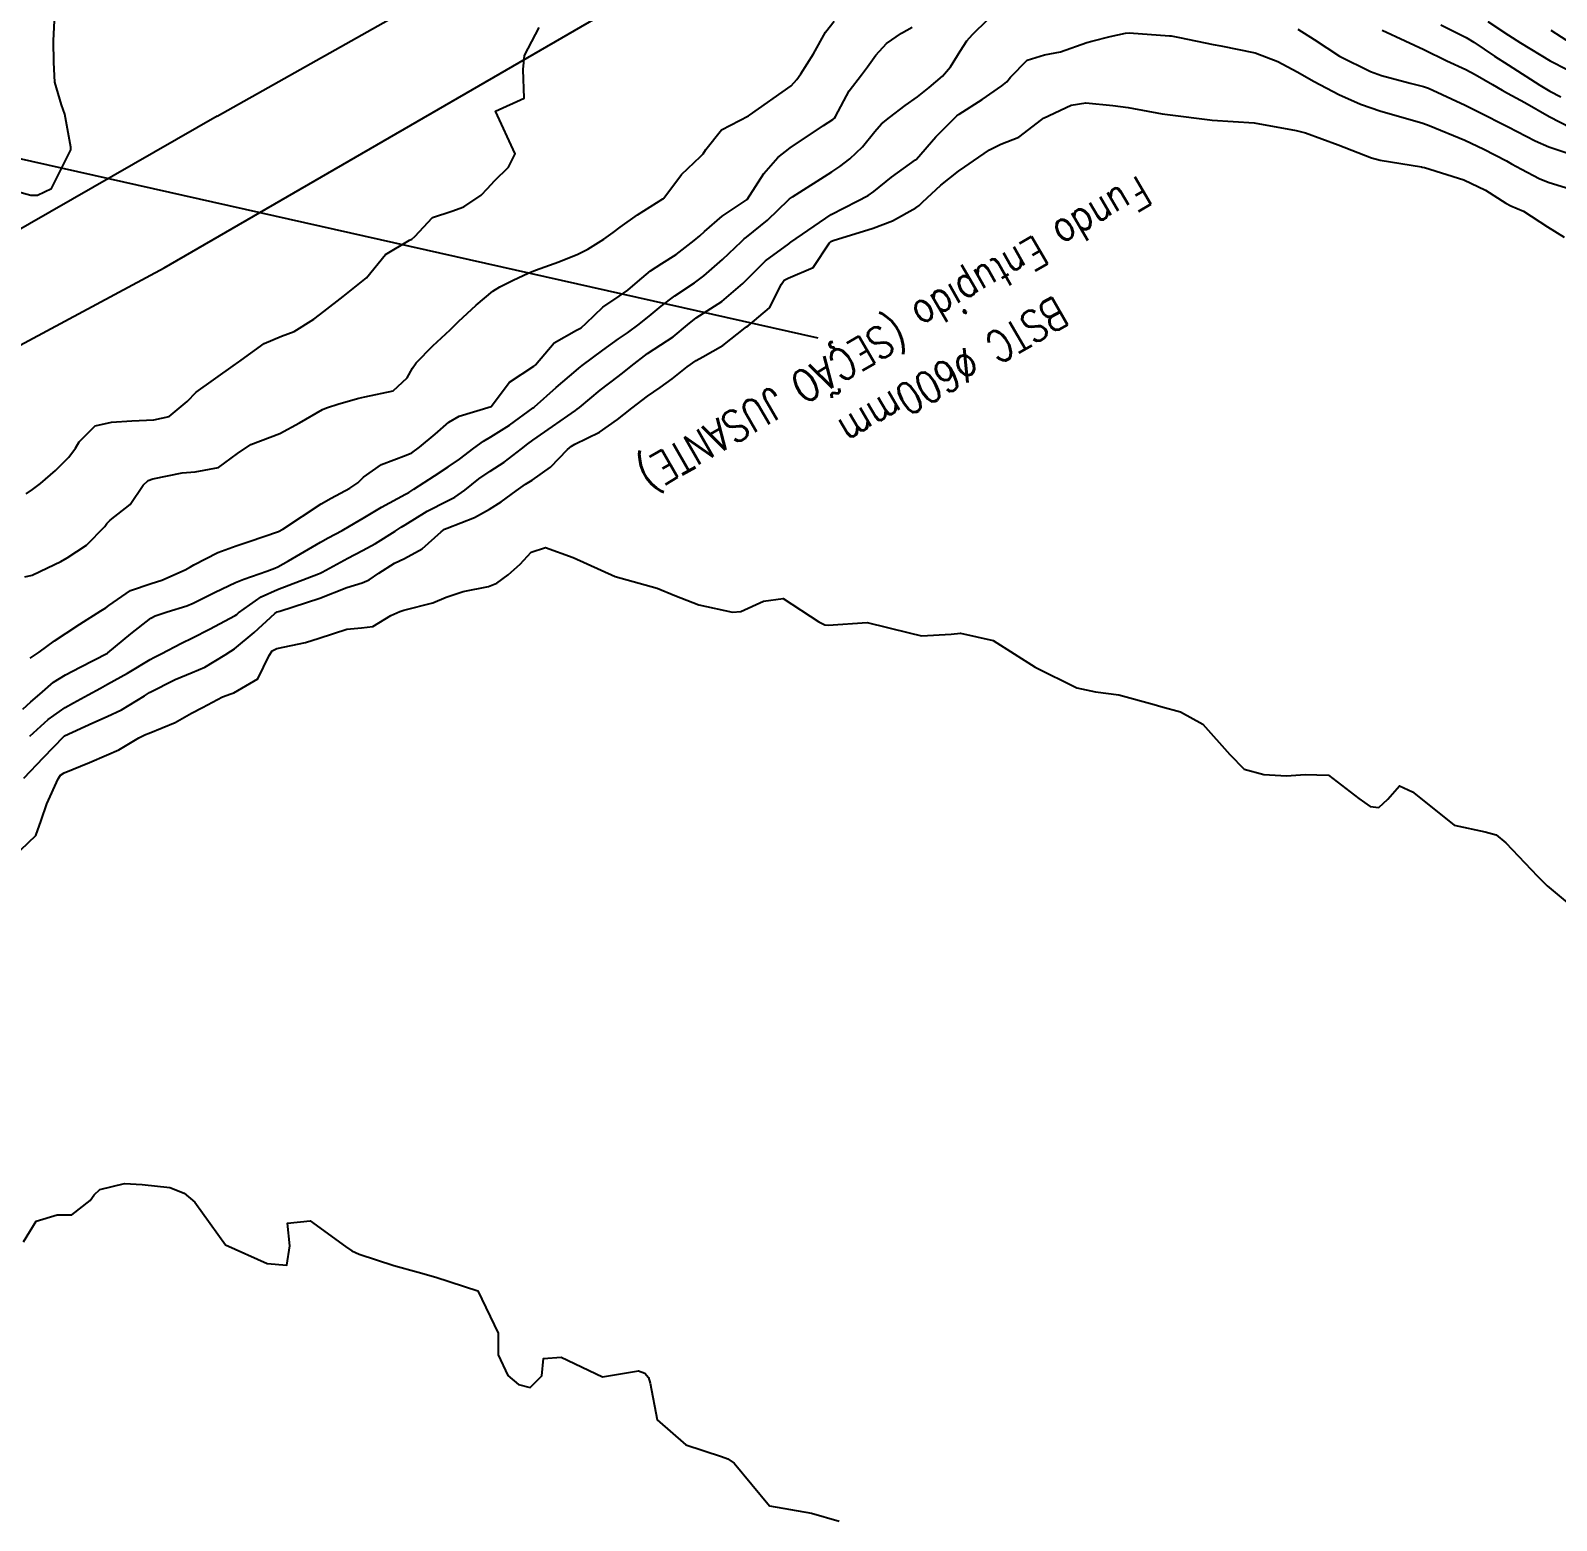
# Model space of a CAD drawing. Header units: metres. Extents: x 286371 to 293043, y 7462578 to 7466404.
# Drawn here: x 291107.8 to 291180.2, y 7463394.4 to 7463465.2 of the extents above; entities that cross this region are included whole.
import ezdxf

# ---------------------------------------------------------------- set-up
doc = ezdxf.new("R2010")
doc.units = ezdxf.units.M
doc.header["$MEASUREMENT"] = 0
doc.linetypes.add('CONTINUO', pattern=[0])
for name, color, linetype in [('Curvas de Nivel 1m', 11, 'Continuous'), ('Curvas de Nivel 5m', 15, 'Continuous'), ('TEXTO', 45, 'Continuous'), ('Vias primárias', 230, 'Continuous')]:
    doc.layers.add(name, color=color, linetype=linetype)
doc.styles.add('ROMANS', font='romans', dxfattribs={"height": 0.2})

msp = doc.modelspace()

# ---------------------------------------------------------------- linework, layer by layer
at = {"layer": 'Curvas de Nivel 1m', "flags": 128}
for points, elevation in [([(291106.58, 7463457.694), (291107.849, 7463457.348), (291108.166, 7463457.351), (291108.83, 7463457.66), (291109.754, 7463459.509), (291109.752, 7463459.637), (291109.463, 7463461.199), (291109.299, 7463461.647), (291108.986, 7463462.71), (291108.945, 7463463.649), (291108.927, 7463464.682), (291108.972, 7463465.649)], 722), ([(291107.473, 7463432.953), (291107.852, 7463433.295), (291108.272, 7463433.663), (291108.918, 7463434.227), (291109.498, 7463434.579), (291110.197, 7463434.94), (291111.486, 7463435.615), (291111.501, 7463435.628), (291112.594, 7463436.533), (291113.539, 7463437.264), (291113.746, 7463437.376), (291114.326, 7463437.573), (291115.252, 7463437.855), (291115.55, 7463437.982), (291116.599, 7463438.499), (291117.566, 7463438.957), (291117.961, 7463439.126), (291119.044, 7463439.502), (291119.431, 7463439.642), (291119.577, 7463439.708), (291120.083, 7463439.986), (291121.595, 7463440.884), (291121.964, 7463441.083), (291122.619, 7463441.439), (291123.244, 7463441.795), (291123.613, 7463442.014), (291124.495, 7463442.537), (291125.631, 7463443.159), (291125.785, 7463443.239), (291126.028, 7463443.389), (291126.997, 7463444.021), (291127.65, 7463444.453), (291128.189, 7463444.824), (291128.872, 7463445.346), (291129.33, 7463445.679), (291129.672, 7463445.881), (291130.562, 7463446.44), (291131.693, 7463447.255), (291131.721, 7463447.277), (291131.757, 7463447.304), (291132.779, 7463448.217), (291133.72, 7463449.029), (291133.856, 7463449.138), (291134.019, 7463449.27), (291134.992, 7463449.999), (291135.743, 7463450.524), (291136.167, 7463450.819), (291136.715, 7463451.23), (291137.29, 7463451.692), (291137.767, 7463452.079), (291138.413, 7463452.566), (291139.338, 7463453.191), (291139.602, 7463453.372), (291139.789, 7463453.516), (291140.674, 7463454.298), (291141.576, 7463455.158), (291141.7, 7463455.272), (291141.817, 7463455.362), (291142.811, 7463456.158), (291143.796, 7463457.125), (291143.821, 7463457.149), (291143.845, 7463457.174), (291143.991, 7463457.266), (291145.865, 7463458.465), (291146.234, 7463458.713), (291146.719, 7463459.072), (291147.307, 7463459.639), (291147.894, 7463460.368), (291148.216, 7463460.733), (291148.591, 7463461.044), (291149.344, 7463461.601), (291149.919, 7463462.02), (291150.478, 7463462.464), (291151.116, 7463463.007), (291151.498, 7463463.443), (291151.952, 7463464.185), (291152.27, 7463464.679), (291152.529, 7463464.986), (291153.259, 7463465.691)], 726), ([(291107.567, 7463439.225), (291107.919, 7463439.319), (291108.635, 7463439.659), (291109.266, 7463439.962), (291109.581, 7463440.128), (291110.492, 7463440.73), (291111.362, 7463441.618), (291111.463, 7463441.76), (291111.609, 7463441.928), (291112.558, 7463442.662), (291113.182, 7463443.591), (291113.422, 7463443.803), (291113.639, 7463443.881), (291115.035, 7463444.171), (291115.644, 7463444.212), (291116.757, 7463444.428), (291117.658, 7463445.093), (291118.296, 7463445.512), (291119.672, 7463446.038), (291120.604, 7463446.547), (291121.69, 7463447.17), (291121.885, 7463447.258), (291122.469, 7463447.443), (291123.414, 7463447.713), (291123.699, 7463447.78), (291125.049, 7463448.059), (291125.713, 7463448.678), (291125.967, 7463449.144), (291126.136, 7463449.388), (291126.92, 7463450.193), (291127.748, 7463450.96), (291127.952, 7463451.16), (291128.145, 7463451.359), (291128.977, 7463452.135), (291129.776, 7463452.788), (291130.109, 7463453), (291130.734, 7463453.32), (291131.448, 7463453.651), (291131.791, 7463453.788), (291132.903, 7463454.182), (291133.803, 7463454.549), (291134.281, 7463454.793), (291135.046, 7463455.256), (291135.489, 7463455.58), (291135.823, 7463455.833), (291136.639, 7463456.425), (291137.843, 7463457.176), (291137.866, 7463457.192), (291137.889, 7463457.214), (291138.73, 7463458.333), (291139.631, 7463459.188), (291139.751, 7463459.312), (291139.879, 7463459.516), (291140.617, 7463460.45), (291141.904, 7463461.124), (291141.96, 7463461.153), (291143.926, 7463462.548), (291144.203, 7463462.838), (291144.392, 7463463.108), (291144.983, 7463464.065), (291145.557, 7463465.091), (291145.972, 7463465.618)], 724), ([(291107.626, 7463443.17), (291107.924, 7463443.375), (291108.303, 7463443.664), (291109.018, 7463444.279), (291109.653, 7463444.92), (291109.964, 7463445.335), (291110.148, 7463445.637), (291110.907, 7463446.394), (291111.679, 7463446.582), (291112.646, 7463446.633), (291113.68, 7463446.681), (291114.407, 7463446.849), (291115.27, 7463447.561), (291115.701, 7463447.994), (291117.456, 7463449.256), (291117.723, 7463449.433), (291117.772, 7463449.465), (291117.838, 7463449.513), (291118.929, 7463450.304), (291119.742, 7463450.657), (291120.338, 7463450.883), (291121.272, 7463451.462), (291121.541, 7463451.674), (291121.76, 7463451.836), (291122.674, 7463452.538), (291123.784, 7463453.424), (291124.676, 7463454.536), (291125.811, 7463455.211), (291125.935, 7463455.27), (291126.075, 7463455.391), (291126.91, 7463456.296), (291127.833, 7463456.599), (291128.393, 7463456.799), (291129.216, 7463457.344), (291129.527, 7463457.661), (291129.854, 7463458.028), (291130.514, 7463458.675), (291130.829, 7463459.32), (291129.904, 7463461.334), (291131.265, 7463461.963), (291131.21, 7463463.315), (291131.276, 7463463.982), (291131.964, 7463465.304)], 723), ([(291174.759, 7463465.432), (291175.967, 7463464.84), (291176.33, 7463464.619), (291177.3, 7463463.954), (291177.948, 7463463.544), (291179.462, 7463462.572), (291179.929, 7463462.29), (291180.456, 7463462.024)], 724), ([(291176.986, 7463465.602), (291177.969, 7463464.953), (291178.534, 7463464.586), (291179.952, 7463463.736), (291181.559, 7463462.913)], 723), ([(291107.807, 7463431.669), (291108.668, 7463432.455), (291109.475, 7463433.034), (291109.867, 7463433.25), (291110.578, 7463433.628), (291111.161, 7463433.947), (291111.492, 7463434.132), (291112.437, 7463434.663), (291113.51, 7463435.312), (291113.689, 7463435.404), (291114.027, 7463435.577), (291115.003, 7463436.081), (291115.526, 7463436.333), (291116.332, 7463436.743), (291117.542, 7463437.391), (291117.619, 7463437.448), (291117.707, 7463437.522), (291118.782, 7463438.28), (291119.561, 7463438.636), (291121.493, 7463439.376), (291121.573, 7463439.409), (291121.669, 7463439.453), (291122.897, 7463440.122), (291123.59, 7463440.479), (291124.198, 7463440.813), (291125.135, 7463441.401), (291125.42, 7463441.584), (291125.609, 7463441.703), (291126.655, 7463442.342), (291127.626, 7463442.837), (291127.972, 7463443.016), (291128.437, 7463443.352), (291129.103, 7463443.881), (291129.648, 7463444.243), (291130.305, 7463444.674), (291131.126, 7463445.313), (291131.429, 7463445.547), (291131.67, 7463445.713), (291132.605, 7463446.366), (291133.692, 7463447.129), (291133.777, 7463447.189), (291133.881, 7463447.272), (291134.863, 7463448.101), (291135.717, 7463448.745), (291136.001, 7463448.96), (291136.338, 7463449.235), (291137.115, 7463449.842), (291137.74, 7463450.249), (291138.324, 7463450.627), (291139.016, 7463451.196), (291139.42, 7463451.529), (291139.763, 7463451.75), (291140.635, 7463452.308), (291141.637, 7463453.157), (291141.711, 7463453.23), (291141.786, 7463453.304), (291142.712, 7463454.229), (291143.813, 7463455.043), (291143.858, 7463455.079), (291143.918, 7463455.123), (291145.834, 7463456.435), (291147.069, 7463457.066), (291147.579, 7463457.328), (291147.851, 7463457.53), (291148.695, 7463458.208), (291149.834, 7463459.025), (291149.858, 7463459.041), (291149.875, 7463459.062), (291150.787, 7463460.114), (291151.662, 7463460.998), (291151.789, 7463461.113), (291151.907, 7463461.197), (291152.998, 7463461.899), (291153.928, 7463462.548), (291154.159, 7463462.733), (291154.343, 7463462.958), (291155.132, 7463463.761), (291155.95, 7463464.02), (291156.713, 7463464.163), (291157.959, 7463464.598), (291158.194, 7463464.668), (291159.072, 7463464.888), (291159.801, 7463465.042), (291159.967, 7463465.053), (291161.888, 7463464.922), (291161.965, 7463464.913), (291162.354, 7463464.839), (291163.959, 7463464.504), (291164.324, 7463464.443), (291165.954, 7463464.109), (291167.025, 7463463.691), (291167.941, 7463463.201), (291168.741, 7463462.742), (291169.925, 7463462.123), (291170.951, 7463461.676), (291171.914, 7463461.333), (291173.753, 7463460.82), (291173.906, 7463460.774), (291174.202, 7463460.66), (291175.891, 7463459.965), (291176.802, 7463459.541), (291177.87, 7463458.974), (291178.111, 7463458.843), (291178.586, 7463458.59), (291179.419, 7463458.135), (291179.855, 7463457.972), (291180.933, 7463457.635)], 727), ([(291167.971, 7463465.227), (291168.741, 7463464.743), (291169.952, 7463463.949), (291171.426, 7463463.218), (291171.939, 7463463.039), (291173.302, 7463462.674), (291173.932, 7463462.503), (291174.168, 7463462.424), (291175.919, 7463461.63), (291176.581, 7463461.288), (291177.895, 7463460.624), (291177.955, 7463460.594), (291179.231, 7463459.924), (291179.88, 7463459.645), (291181.219, 7463459.199)], 726), ([(291179.973, 7463465.183), (291180.966, 7463464.549)], 722), ([(291107.521, 7463429.673), (291108.447, 7463430.651), (291109.411, 7463431.645), (291109.431, 7463431.668), (291109.455, 7463431.68), (291110.79, 7463432.299), (291111.469, 7463432.601), (291112.155, 7463432.923), (291113.238, 7463433.588), (291113.388, 7463433.683), (291113.486, 7463433.738), (291114.696, 7463434.366), (291115.501, 7463434.696), (291116.107, 7463434.943), (291117.074, 7463435.531), (291117.342, 7463435.702), (291117.518, 7463435.817), (291118.446, 7463436.595), (291119.423, 7463437.496), (291119.495, 7463437.545), (291119.545, 7463437.57), (291119.66, 7463437.607), (291121.556, 7463438.225), (291122.843, 7463438.719), (291123.567, 7463438.954), (291123.897, 7463439.092), (291124.371, 7463439.412), (291125.107, 7463439.875), (291125.585, 7463440.107), (291126.418, 7463440.556), (291127.325, 7463441.369), (291127.48, 7463441.492), (291127.607, 7463441.547), (291128.908, 7463442.052), (291129.621, 7463442.439), (291130.161, 7463442.791), (291130.888, 7463443.316), (291131.323, 7463443.625), (291131.642, 7463443.824), (291132.509, 7463444.434), (291133.32, 7463445.28), (291133.5, 7463445.443), (291133.668, 7463445.533), (291134.829, 7463446.104), (291135.686, 7463446.706), (291135.986, 7463446.944), (291136.367, 7463447.234), (291137.12, 7463447.806), (291137.709, 7463448.227), (291138.285, 7463448.636), (291138.99, 7463449.195), (291139.417, 7463449.501), (291139.732, 7463449.682), (291140.688, 7463450.222), (291141.753, 7463451.058), (291141.804, 7463451.103), (291141.891, 7463451.152), (291142.906, 7463451.999), (291143.471, 7463453.129), (291143.598, 7463453.316), (291143.788, 7463453.411), (291144.979, 7463453.924), (291145.756, 7463455.095), (291145.815, 7463455.154), (291145.929, 7463455.205), (291147.825, 7463455.791), (291148.736, 7463456.135), (291149.84, 7463456.753), (291149.999, 7463456.865), (291150.17, 7463457.02), (291151.033, 7463457.83), (291151.867, 7463458.497), (291152.17, 7463458.689), (291152.588, 7463458.984), (291153.344, 7463459.51), (291153.886, 7463459.765), (291154.737, 7463460.106), (291155.825, 7463460.936), (291155.864, 7463460.976), (291155.905, 7463461.003), (291157.211, 7463461.618), (291157.916, 7463461.73), (291159.193, 7463461.607), (291159.914, 7463461.506), (291161.542, 7463461.218), (291161.909, 7463461.161), (291163.796, 7463460.926), (291163.906, 7463460.914), (291165.904, 7463460.784), (291167.899, 7463460.423), (291168.335, 7463460.31), (291169.889, 7463459.742), (291171.462, 7463459.119), (291171.879, 7463459.005), (291173.848, 7463458.691), (291173.874, 7463458.687), (291173.981, 7463458.663), (291175.856, 7463458.074), (291176.876, 7463457.591), (291177.84, 7463456.971), (291178.083, 7463456.845), (291178.684, 7463456.592), (291179.823, 7463455.852), (291180.612, 7463455.355)], 728), ([(291107.373, 7463426.28), (291108.088, 7463426.96), (291108.344, 7463427.66), (291108.603, 7463428.46), (291109.145, 7463429.649), (291109.263, 7463429.811), (291109.428, 7463429.93), (291110.637, 7463430.425), (291111.441, 7463430.772), (291112.026, 7463431.025), (291112.978, 7463431.592), (291113.295, 7463431.748), (291113.457, 7463431.808), (291114.706, 7463432.325), (291115.472, 7463432.755), (291115.991, 7463433.032), (291116.942, 7463433.533), (291117.333, 7463433.68), (291117.487, 7463433.725), (291118.618, 7463434.387), (291119.152, 7463435.5), (291119.301, 7463435.714), (291119.519, 7463435.837), (291120.884, 7463436.114), (291121.527, 7463436.314), (291122.847, 7463436.751), (291123.535, 7463436.804), (291124.076, 7463436.876), (291124.931, 7463437.404), (291125.355, 7463437.59), (291125.548, 7463437.647), (291126.923, 7463438.004), (291127.558, 7463438.271), (291128.373, 7463438.541), (291129.566, 7463438.77), (291129.961, 7463438.936), (291130.499, 7463439.321), (291131.065, 7463439.829), (291131.59, 7463440.397), (291132.266, 7463440.622), (291133.587, 7463440.152), (291135.574, 7463439.244), (291137.564, 7463438.701), (291138.408, 7463438.351), (291139.548, 7463437.905), (291141.143, 7463437.559), (291141.541, 7463437.587), (291142.614, 7463438.072), (291143.55, 7463438.21), (291145.249, 7463437.099), (291145.532, 7463436.957), (291145.692, 7463436.931), (291147.534, 7463437.064), (291149.527, 7463436.568), (291150.119, 7463436.432), (291151.527, 7463436.503), (291151.966, 7463436.56), (291153.523, 7463436.217), (291155.504, 7463434.944), (291157.49, 7463433.965), (291158.368, 7463433.778), (291159.485, 7463433.627), (291161.163, 7463433.165), (291161.478, 7463433.082), (291162.405, 7463432.83), (291163.465, 7463432.244), (291164.744, 7463430.795), (291165.434, 7463430.096), (291166.359, 7463429.842), (291167.43, 7463429.789), (291168.316, 7463429.856), (291169.43, 7463429.812), (291170.863, 7463428.703), (291171.409, 7463428.328), (291171.81, 7463428.287), (291172.247, 7463428.682), (291172.791, 7463429.306), (291173.42, 7463429.029), (291173.879, 7463428.657), (291175.396, 7463427.443), (291176.868, 7463427.128), (291177.382, 7463426.987), (291177.851, 7463426.597), (291179.351, 7463425.026), (291179.802, 7463424.568), (291181.325, 7463423.296)], 729)]:
    msp.add_lwpolyline(points, dxfattribs=dict(at, elevation=elevation))
at = {"layer": 'Curvas de Nivel 5m', "flags": 128}
for points, elevation in [([(291107.81, 7463435.369), (291108.24, 7463435.664), (291108.975, 7463436.2), (291109.528, 7463436.564), (291110.181, 7463436.988), (291111.171, 7463437.62), (291111.401, 7463437.762), (291111.548, 7463437.876), (291112.579, 7463438.579), (291113.564, 7463438.923), (291114.071, 7463439.072), (291115.176, 7463439.56), (291115.427, 7463439.706), (291115.578, 7463439.802), (291116.729, 7463440.395), (291117.592, 7463440.702), (291118.206, 7463440.904), (291119.602, 7463441.389), (291119.814, 7463441.49), (291121.623, 7463442.697), (291122.101, 7463442.974), (291122.98, 7463443.434), (291123.368, 7463443.699), (291123.642, 7463443.959), (291124.491, 7463444.572), (291125.658, 7463445.008), (291125.926, 7463445.124), (291126.299, 7463445.385), (291127.042, 7463446.005), (291127.682, 7463446.568), (291128.18, 7463446.864), (291129.694, 7463447.321), (291130.56, 7463448.473), (291131.723, 7463449.236), (291131.765, 7463449.262), (291131.8, 7463449.303), (291132.691, 7463450.339), (291133.749, 7463450.943), (291133.962, 7463451.06), (291134.204, 7463451.268), (291134.99, 7463452.031), (291135.774, 7463452.553), (291136.182, 7463452.834), (291136.638, 7463453.232), (291137.251, 7463453.764), (291137.797, 7463454.105), (291138.474, 7463454.535), (291139.333, 7463455.192), (291139.591, 7463455.414), (291139.821, 7463455.625), (291140.657, 7463456.347), (291141.844, 7463457.138), (291142.629, 7463458.377), (291143.3, 7463459.133), (291143.881, 7463459.601), (291145.468, 7463460.663), (291145.902, 7463460.94), (291145.981, 7463461.005), (291146.03, 7463461.083), (291146.687, 7463462.309), (291147.264, 7463463.064), (291147.559, 7463463.441), (291147.948, 7463463.998), (291148.459, 7463464.544), (291149.173, 7463465.036), (291149.674, 7463465.324)], 725), ([(291171.971, 7463465.18), (291173.071, 7463464.678), (291173.958, 7463464.26), (291175.042, 7463463.734), (291175.944, 7463463.319), (291176.394, 7463463.079), (291177.206, 7463462.609), (291177.669, 7463462.338), (291177.926, 7463462.195), (291178.746, 7463461.753), (291179.905, 7463461.089), (291180.946, 7463460.549)], 725), ([(291107.499, 7463407.668), (291108.107, 7463408.651), (291109.104, 7463408.942), (291109.791, 7463408.947), (291110.664, 7463409.621), (291110.85, 7463409.887), (291111.122, 7463410.147), (291112.292, 7463410.432), (291113.126, 7463410.386), (291114.439, 7463410.25), (291115.12, 7463409.974), (291115.636, 7463409.547), (291117.084, 7463407.524), (291119.071, 7463406.633), (291119.998, 7463406.553), (291120.137, 7463407.479), (291120.033, 7463408.547), (291121.102, 7463408.664), (291122.774, 7463407.439), (291123.081, 7463407.234), (291123.427, 7463407.081), (291125.071, 7463406.545), (291126.229, 7463406.225), (291127.063, 7463405.993), (291129.054, 7463405.344), (291130.025, 7463403.329), (291130.033, 7463402.305), (291130.483, 7463401.322), (291130.986, 7463400.898), (291131.539, 7463400.75), (291132.105, 7463401.298), (291132.173, 7463402.13), (291133.008, 7463402.183), (291134.984, 7463401.254), (291136.679, 7463401.54), (291136.987, 7463401.423), (291137.166, 7463401.222), (291137.246, 7463400.955), (291137.57, 7463399.215), (291138.937, 7463398.026), (291140.629, 7463397.469), (291140.927, 7463397.366), (291141.222, 7463397.16), (291142.894, 7463395.134), (291144.889, 7463394.778), (291146.213, 7463394.407)], 730)]:
    msp.add_lwpolyline(points, dxfattribs=dict(at, elevation=elevation))
at = {"layer": 'TEXTO', "linetype": 'CONTINUO'}
msp.add_polyline3d([(291145.218, 7463450.57, 0), (291101.48, 7463460.39, 0)], dxfattribs=at)
at = {"layer": 'Vias primárias'}
for points in [[(291116.69, 7463461.098), (291130.174, 7463468.69), (291152.402, 7463480.286, -0.01698), (291189.894, 7463498.252, -0.005417), (291202.615, 7463503.662, -0.005417)], [(291011.691, 7463409.28, 0.062368), (291021.673, 7463404.467, 0.193454), (291038.687, 7463407.33), (291041.127, 7463408.674), (291047.047, 7463412.051, 0.087498), (291049.353, 7463414.383, 0.050676), (291052.973, 7463420.95, -0.11221), (291054.31, 7463422.798, -0.071301), (291062.92, 7463428.425), (291091.892, 7463441.939), (291114.181, 7463453.909), (291154.135, 7463477.035), (291171.209, 7463486.082, -0.014279), (291203.672, 7463499.662)], [(291116.69, 7463461.098), (291096.943, 7463449.771), (291068.063, 7463436.566), (291057.874, 7463432.005), (291050.697, 7463428.952, 0.042755), (291022.899, 7463414.205, -0.382287), (291018.684, 7463414.873, -4.294882)]]:
    msp.add_lwpolyline(points, format="xyb", dxfattribs=at)

# ---------------------------------------------------------------- texts
at = {"layer": 'TEXTO', "style": 'ROMANS', "width": 0.8}
for s, p in [('Fundo Entupido (SEÇÃO JUSANTE)', (291160.418, 7463458.319)), ('BSTC Ø600mm', (291156.475, 7463452.6))]:
    msp.add_text(s, height=1.5, rotation=210, dxfattribs=at).set_placement(p)

doc.saveas('drawing.dxf')
